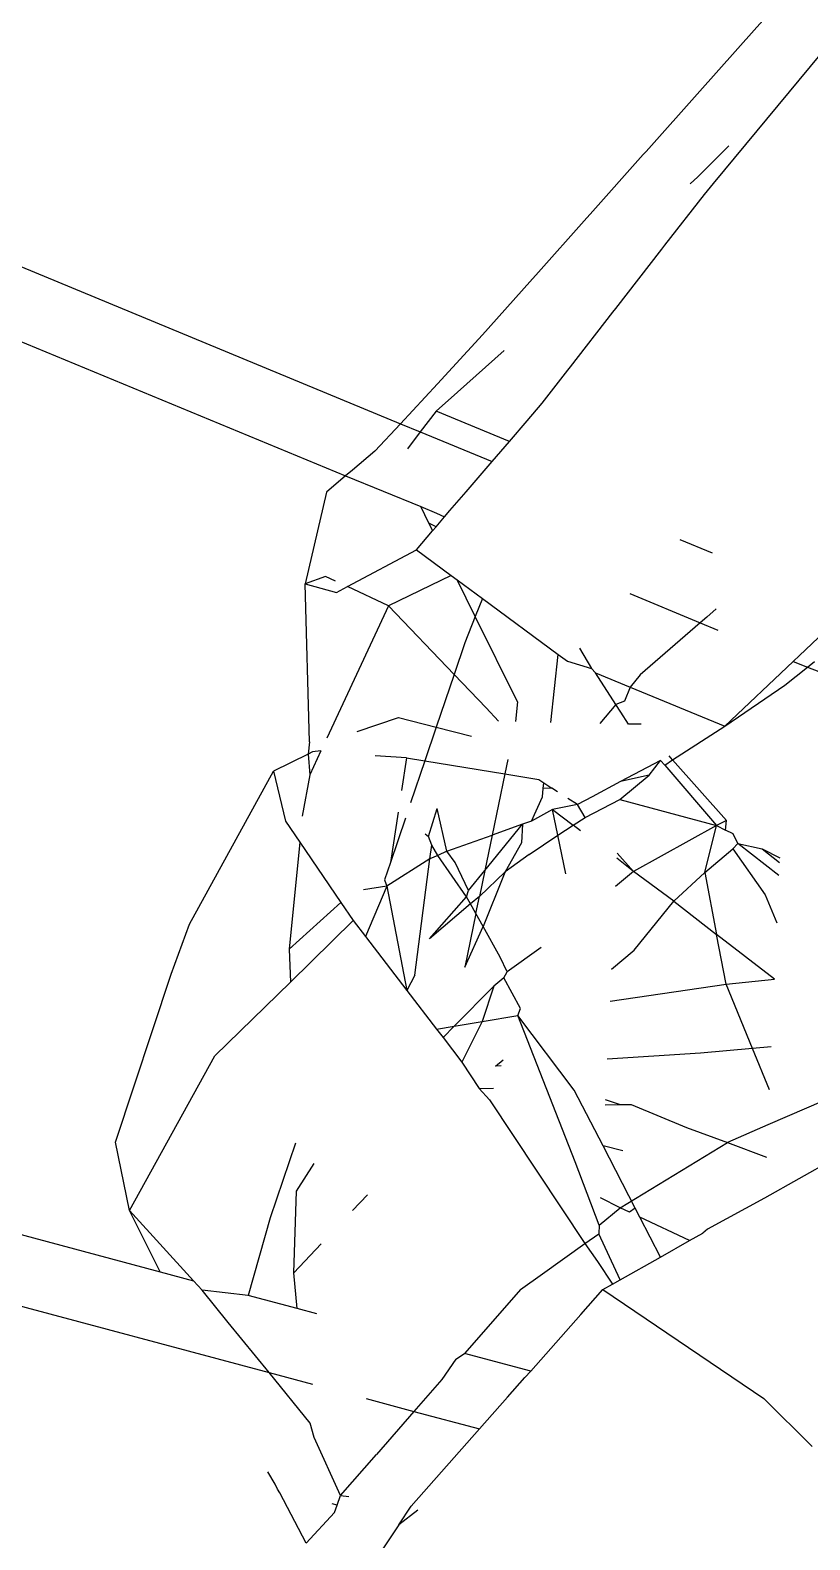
# Model space of a CAD drawing. Header units: inches. Extents: x 3324238 to 135265466, y -1036581 to 20094598.
# Drawn here: x 3354731.4436 to 3354731.6371, y -519085.6681 to -519085.2935 of the extents above; entities that cross this region are included whole.
import ezdxf

# ---------------------------------------------------------------- set-up
doc = ezdxf.new("R2010")
doc.units = ezdxf.units.IN
doc.header["$MEASUREMENT"] = 0
doc.layers.add('FURNITURE', color=32, linetype='Continuous', lineweight=13)

msp = doc.modelspace()

# ---------------------------------------------------------------- linework, layer by layer
for p, q in [((3354728.46402, -519084.11893, 0.00267), (3354731.53548, -519085.39117, 0.00267)), ((3354728.4721, -519084.14087, 0.00267), (3354731.52189, -519085.40414, 0.00267)), ((3354728.03259, -519084.6798, 0.00267), (3354731.47588, -519085.60163, 0.00267)), ((3354727.99723, -519084.68762, 0.00267), (3354731.50289, -519085.62665, 0.00267)), ((3354731.61314, -519085.33157, 0.00267), (3354731.65801, -519085.27736, 0.00267)), ((3354731.62324, -519085.29352, 0.00267), (3354731.63309, -519085.28248, 0.00267)), ((3354731.60976, -519085.30864, 0.00267), (3354731.62324, -519085.29352, 0.00267)), ((3354731.59644, -519085.32358, 0.00267), (3354731.60976, -519085.30864, 0.00267)), ((3354731.59574, -519085.32437, 0.00267), (3354731.58258, -519085.33915, 0.00267)), ((3354731.59644, -519085.32358, 0.00267), (3354731.59574, -519085.32437, 0.00267)), ((3354731.61695, -519085.32217, 0.00267), (3354731.60924, -519085.32994, 0.00267)), ((3354731.60924, -519085.32994, 0.00267), (3354731.60736, -519085.33164, 0.00267)), ((3354731.61091, -519085.33426, 0.00267), (3354731.61314, -519085.33157, 0.00267)), ((3354731.6011, -519085.34689, 0.00267), (3354731.61091, -519085.33426, 0.00267)), ((3354731.58258, -519085.33915, 0.00267), (3354731.58174, -519085.34009, 0.00267)), ((3354731.58174, -519085.34009, 0.00267), (3354731.56909, -519085.3543, 0.00267)), ((3354731.60038, -519085.34782, 0.00267), (3354731.6011, -519085.34689, 0.00267)), ((3354731.58891, -519085.36257, 0.00267), (3354731.60038, -519085.34782, 0.00267)), ((3354731.56909, -519085.3543, 0.00267), (3354731.56827, -519085.35522, 0.00267)), ((3354731.56827, -519085.35522, 0.00267), (3354731.55729, -519085.36754, 0.00267)), ((3354731.57764, -519085.37707, 0.00267), (3354731.5882, -519085.36348, 0.00267)), ((3354731.5882, -519085.36348, 0.00267), (3354731.58891, -519085.36257, 0.00267)), ((3354731.54465, -519085.38124, 0.00267), (3354731.55582, -519085.36914, 0.00267)), ((3354731.55582, -519085.36914, 0.00267), (3354731.55729, -519085.36754, 0.00267)), ((3354731.56122, -519085.373, 0.00267), (3354731.54965, -519085.38331, 0.00267)), ((3354731.57699, -519085.37791, 0.00267), (3354731.57764, -519085.37707, 0.00267)), ((3354731.53548, -519085.39117, 0.00267), (3354731.54465, -519085.38124, 0.00267)), ((3354731.57063, -519085.38609, 0.00267), (3354731.57699, -519085.37791, 0.00267)), ((3354731.54965, -519085.38331, 0.00267), (3354731.54432, -519085.38807, 0.00267)), ((3354731.54432, -519085.38807, 0.00267), (3354731.54042, -519085.39321, 0.00267)), ((3354731.56253, -519085.39554, 0.00267), (3354731.54432, -519085.38807, 0.00267)), ((3354731.56689, -519085.39045, 0.00267), (3354731.57063, -519085.38609, 0.00267)), ((3354731.52916, -519085.39802, 0.00267), (3354731.53548, -519085.39117, 0.00267)), ((3354731.53548, -519085.39117, 0.00267), (3354731.54042, -519085.39321, 0.00267)), ((3354731.56253, -519085.39554, 0.00267), (3354731.56689, -519085.39045, 0.00267)), ((3354731.54042, -519085.39321, 0.00267), (3354731.53727, -519085.39736, 0.00267)), ((3354731.54042, -519085.39321, 0.00267), (3354731.55821, -519085.40058, 0.00267)), ((3354731.55821, -519085.40058, 0.00267), (3354731.56253, -519085.39554, 0.00267)), ((3354731.52916, -519085.39802, 0.00267), (3354731.52357, -519085.40272, 0.00267)), ((3354731.52357, -519085.40272, 0.00267), (3354731.52189, -519085.40414, 0.00267)), ((3354731.55176, -519085.40811, 0.00267), (3354731.55821, -519085.40058, 0.00267)), ((3354731.52189, -519085.40414, 0.00267), (3354731.51715, -519085.40813, 0.00267)), ((3354731.52189, -519085.40414, 0.00267), (3354731.54052, -519085.41173, 0.00267)), ((3354731.51715, -519085.40813, 0.00267), (3354731.51188, -519085.43088, 0.00267)), ((3354731.54778, -519085.41274, 0.00267), (3354731.55176, -519085.40811, 0.00267)), ((3354731.54253, -519085.41585, 0.00267), (3354731.54052, -519085.41173, 0.00267)), ((3354731.54253, -519085.41585, 0.00267), (3354731.54052, -519085.41173, 0.00267)), ((3354731.54052, -519085.41173, 0.00267), (3354731.54444, -519085.41335, 0.00267)), ((3354731.54432, -519085.41679, 0.00267), (3354731.54644, -519085.41431, 0.00267)), ((3354731.54444, -519085.41335, 0.00267), (3354731.54644, -519085.41431, 0.00267)), ((3354731.54644, -519085.41431, 0.00267), (3354731.54778, -519085.41274, 0.00267)), ((3354731.53944, -519085.42248, 0.00267), (3354731.54347, -519085.41778, 0.00267)), ((3354731.54432, -519085.41679, 0.00267), (3354731.54253, -519085.41585, 0.00267)), ((3354731.54253, -519085.41585, 0.00267), (3354731.54347, -519085.41778, 0.00267)), ((3354731.54347, -519085.41778, 0.00267), (3354731.54432, -519085.41679, 0.00267)), ((3354731.60481, -519085.41988, 0.00267), (3354731.61279, -519085.42319, 0.00267)), ((3354731.52234, -519085.4316, 0.00267), (3354731.53944, -519085.42248, 0.00267)), ((3354731.53944, -519085.42248, 0.00267), (3354731.54808, -519085.42885, 0.00267)), ((3354731.51689, -519085.42906, 0.00267), (3354731.51188, -519085.43088, 0.00267)), ((3354731.51934, -519085.4302, 0.00267), (3354731.51689, -519085.42906, 0.00267)), ((3354731.54808, -519085.42885, 0.00267), (3354731.53256, -519085.43638, 0.00267)), ((3354731.54808, -519085.42885, 0.00267), (3354731.54956, -519085.42994, 0.00267)), ((3354731.55406, -519085.439, 0.00267), (3354731.54956, -519085.42994, 0.00267)), ((3354731.54956, -519085.42994, 0.00267), (3354731.55582, -519085.43455, 0.00267)), ((3354731.51188, -519085.43088, 0.00267), (3354731.51962, -519085.43305, 0.00267)), ((3354731.51292, -519085.47008, 0.00267), (3354731.51188, -519085.43088, 0.00267)), ((3354731.51962, -519085.43305, 0.00267), (3354731.52234, -519085.4316, 0.00267)), ((3354731.53256, -519085.43638, 0.00267), (3354731.52234, -519085.4316, 0.00267)), ((3354731.59239, -519085.43334, 0.00267), (3354731.60986, -519085.44058, 0.00267)), ((3354731.53256, -519085.43638, 0.00267), (3354731.51726, -519085.46916, 0.00267)), ((3354731.54883, -519085.45337, 0.00267), (3354731.53256, -519085.43638, 0.00267)), ((3354731.55582, -519085.43455, 0.00267), (3354731.55406, -519085.439, 0.00267)), ((3354731.55582, -519085.43455, 0.00267), (3354731.57464, -519085.44841, 0.00267)), ((3354731.61382, -519085.43713, 0.00267), (3354731.61151, -519085.43914, 0.00267)), ((3354731.55406, -519085.439, 0.00267), (3354731.55149, -519085.44552, 0.00267)), ((3354731.56456, -519085.46016, 0.00267), (3354731.55406, -519085.439, 0.00267)), ((3354731.60986, -519085.44058, 0.00267), (3354731.59498, -519085.45351, 0.00267)), ((3354731.61151, -519085.43914, 0.00267), (3354731.60986, -519085.44058, 0.00267)), ((3354731.60986, -519085.44058, 0.00267), (3354731.61421, -519085.44238, 0.00267)), ((3354731.63913, -519085.4443, 0.00267), (3354731.63451, -519085.44867, 0.00267)), ((3354731.55149, -519085.44552, 0.00267), (3354731.54883, -519085.45337, 0.00267)), ((3354731.57276, -519085.46529, 0.00267), (3354731.57464, -519085.44841, 0.00267)), ((3354731.57464, -519085.44841, 0.00267), (3354731.57693, -519085.4501, 0.00267)), ((3354731.57992, -519085.44687, 0.00267), (3354731.5829, -519085.45187, 0.00267)), ((3354731.63451, -519085.44867, 0.00267), (3354731.63295, -519085.45014, 0.00267)), ((3354731.57693, -519085.4501, 0.00267), (3354731.5829, -519085.45187, 0.00267)), ((3354731.58387, -519085.45296, 0.00267), (3354731.5829, -519085.45187, 0.00267)), ((3354731.63295, -519085.45014, 0.00267), (3354731.61597, -519085.46619, 0.00267)), ((3354731.63089, -519085.45607, 0.00267), (3354731.63649, -519085.45161, 0.00267)), ((3354731.63295, -519085.45014, 0.00267), (3354731.63649, -519085.45161, 0.00267)), ((3354731.63649, -519085.45161, 0.00267), (3354731.63824, -519085.45021, 0.00267)), ((3354731.63649, -519085.45161, 0.00267), (3354731.63931, -519085.45268, 0.00267)), ((3354731.54883, -519085.45337, 0.00267), (3354731.54439, -519085.46648, 0.00267)), ((3354731.55675, -519085.46164, 0.00267), (3354731.54883, -519085.45337, 0.00267)), ((3354731.58891, -519085.46083, 0.00267), (3354731.58387, -519085.45296, 0.00267)), ((3354731.58387, -519085.45296, 0.00267), (3354731.59249, -519085.45652, 0.00267)), ((3354731.59498, -519085.45351, 0.00267), (3354731.59249, -519085.45652, 0.00267)), ((3354731.61597, -519085.46619, 0.00267), (3354731.63089, -519085.45607, 0.00267)), ((3354731.59249, -519085.45652, 0.00267), (3354731.59109, -519085.46003, 0.00267)), ((3354731.59249, -519085.45652, 0.00267), (3354731.61597, -519085.46619, 0.00267)), ((3354731.55979, -519085.46501, 0.00267), (3354731.55675, -519085.46164, 0.00267)), ((3354731.56456, -519085.46016, 0.00267), (3354731.56407, -519085.4651, 0.00267)), ((3354731.58891, -519085.46083, 0.00267), (3354731.585, -519085.46554, 0.00267)), ((3354731.59109, -519085.46003, 0.00267), (3354731.58891, -519085.46083, 0.00267)), ((3354731.59016, -519085.46276, 0.00267), (3354731.58891, -519085.46083, 0.00267)), ((3354731.59205, -519085.46569, 0.00267), (3354731.59016, -519085.46276, 0.00267)), ((3354731.52474, -519085.46757, 0.00267), (3354731.535, -519085.46408, 0.00267)), ((3354731.535, -519085.46408, 0.00267), (3354731.54439, -519085.46648, 0.00267)), ((3354731.54439, -519085.46648, 0.00267), (3354731.54156, -519085.47481, 0.00267)), ((3354731.54439, -519085.46648, 0.00267), (3354731.55308, -519085.46869, 0.00267)), ((3354731.5952, -519085.46576, 0.00267), (3354731.59205, -519085.46569, 0.00267)), ((3354731.60303, -519085.4746, 0.00267), (3354731.61597, -519085.46619, 0.00267)), ((3354731.51292, -519085.47008, 0.00267), (3354731.51263, -519085.47313, 0.00267)), ((3354731.51263, -519085.47313, 0.00267), (3354731.50396, -519085.4774, 0.00267)), ((3354731.51368, -519085.47262, 0.00267), (3354731.51263, -519085.47313, 0.00267)), ((3354731.51263, -519085.47313, 0.00267), (3354731.51301, -519085.47828, 0.00267)), ((3354731.51577, -519085.47235, 0.00267), (3354731.51301, -519085.47828, 0.00267)), ((3354731.51577, -519085.47235, 0.00267), (3354731.51368, -519085.47262, 0.00267)), ((3354731.53695, -519085.47404, 0.00267), (3354731.52925, -519085.47357, 0.00267)), ((3354731.53695, -519085.47404, 0.00267), (3354731.53571, -519085.48219, 0.00267)), ((3354731.53695, -519085.47404, 0.00267), (3354731.54156, -519085.47481, 0.00267)), ((3354731.54156, -519085.47481, 0.00267), (3354731.53802, -519085.48527, 0.00267)), ((3354731.54156, -519085.47481, 0.00267), (3354731.56137, -519085.47808, 0.00267)), ((3354731.56211, -519085.47452, 0.00267), (3354731.56137, -519085.47808, 0.00267)), ((3354731.60002, -519085.47471, 0.00267), (3354731.59012, -519085.47999, 0.00267)), ((3354731.59721, -519085.47838, 0.00267), (3354731.60002, -519085.47471, 0.00267)), ((3354731.60002, -519085.47471, 0.00267), (3354731.60109, -519085.47586, 0.00267)), ((3354731.60109, -519085.47586, 0.00267), (3354731.60303, -519085.4746, 0.00267)), ((3354731.60303, -519085.4746, 0.00267), (3354731.60213, -519085.47358, 0.00267)), ((3354731.61635, -519085.48964, 0.00267), (3354731.60303, -519085.4746, 0.00267)), ((3354731.48315, -519085.51534, 0.00267), (3354731.50396, -519085.4774, 0.00267)), ((3354731.50396, -519085.4774, 0.00267), (3354731.50694, -519085.48979, 0.00267)), ((3354731.51301, -519085.47828, 0.00267), (3354731.51112, -519085.48855, 0.00267)), ((3354731.56137, -519085.47808, 0.00267), (3354731.55823, -519085.49325, 0.00267)), ((3354731.56137, -519085.47808, 0.00267), (3354731.56979, -519085.47948, 0.00267)), ((3354731.58991, -519085.48439, 0.00267), (3354731.59721, -519085.47838, 0.00267)), ((3354731.59721, -519085.47838, 0.00267), (3354731.59012, -519085.47999, 0.00267)), ((3354731.60109, -519085.47586, 0.00267), (3354731.61388, -519085.49084, 0.00267)), ((3354731.56979, -519085.47948, 0.00267), (3354731.57109, -519085.48032, 0.00267)), ((3354731.57071, -519085.48377, 0.00267), (3354731.57094, -519085.4817, 0.00267)), ((3354731.57094, -519085.4817, 0.00267), (3354731.57109, -519085.48032, 0.00267)), ((3354731.57306, -519085.48159, 0.00267), (3354731.57094, -519085.4817, 0.00267)), ((3354731.57109, -519085.48032, 0.00267), (3354731.57306, -519085.48159, 0.00267)), ((3354731.57447, -519085.4825, 0.00267), (3354731.57306, -519085.48159, 0.00267)), ((3354731.59012, -519085.47999, 0.00267), (3354731.58305, -519085.48376, 0.00267)), ((3354731.56797, -519085.48978, 0.00267), (3354731.57071, -519085.48377, 0.00267)), ((3354731.57942, -519085.48569, 0.00267), (3354731.57322, -519085.48691, 0.00267)), ((3354731.57942, -519085.48569, 0.00267), (3354731.57699, -519085.48413, 0.00267)), ((3354731.58305, -519085.48376, 0.00267), (3354731.57942, -519085.48569, 0.00267)), ((3354731.5813, -519085.48891, 0.00267), (3354731.57942, -519085.48569, 0.00267)), ((3354731.5813, -519085.48891, 0.00267), (3354731.58991, -519085.48439, 0.00267)), ((3354731.58991, -519085.48439, 0.00267), (3354731.61388, -519085.49084, 0.00267)), ((3354731.50694, -519085.48979, 0.00267), (3354731.51049, -519085.49498, 0.00267)), ((3354731.5349, -519085.48759, 0.00267), (3354731.53301, -519085.50007, 0.00267)), ((3354731.53674, -519085.48906, 0.00267), (3354731.53301, -519085.50007, 0.00267)), ((3354731.54245, -519085.49361, 0.00267), (3354731.5446, -519085.48666, 0.00267)), ((3354731.54701, -519085.49724, 0.00267), (3354731.5446, -519085.48666, 0.00267)), ((3354731.56797, -519085.48978, 0.00267), (3354731.56576, -519085.49056, 0.00267)), ((3354731.57322, -519085.48691, 0.00267), (3354731.56797, -519085.48978, 0.00267)), ((3354731.57456, -519085.49331, 0.00267), (3354731.57322, -519085.48691, 0.00267)), ((3354731.57322, -519085.48691, 0.00267), (3354731.57837, -519085.4908, 0.00267)), ((3354731.57837, -519085.4908, 0.00267), (3354731.5813, -519085.48891, 0.00267)), ((3354731.61635, -519085.48964, 0.00267), (3354731.61388, -519085.49084, 0.00267)), ((3354731.61613, -519085.492, 0.00267), (3354731.61635, -519085.48964, 0.00267)), ((3354731.54159, -519085.49293, 0.00267), (3354731.54245, -519085.49361, 0.00267)), ((3354731.5433, -519085.49579, 0.00267), (3354731.54245, -519085.49361, 0.00267)), ((3354731.5433, -519085.49579, 0.00267), (3354731.54245, -519085.49361, 0.00267)), ((3354731.54701, -519085.49724, 0.00267), (3354731.55823, -519085.49325, 0.00267)), ((3354731.5564, -519085.50207, 0.00267), (3354731.56576, -519085.49056, 0.00267)), ((3354731.55823, -519085.49325, 0.00267), (3354731.5564, -519085.50207, 0.00267)), ((3354731.56576, -519085.49056, 0.00267), (3354731.55823, -519085.49325, 0.00267)), ((3354731.56576, -519085.49056, 0.00267), (3354731.56551, -519085.49516, 0.00267)), ((3354731.56739, -519085.49804, 0.00267), (3354731.57456, -519085.49331, 0.00267)), ((3354731.57456, -519085.49331, 0.00267), (3354731.57837, -519085.4908, 0.00267)), ((3354731.57656, -519085.5029, 0.00267), (3354731.57456, -519085.49331, 0.00267)), ((3354731.58019, -519085.49218, 0.00267), (3354731.57837, -519085.4908, 0.00267)), ((3354731.61388, -519085.49084, 0.00267), (3354731.59335, -519085.50229, 0.00267)), ((3354731.61098, -519085.50255, 0.00267), (3354731.61388, -519085.49084, 0.00267)), ((3354731.61388, -519085.49084, 0.00267), (3354731.61613, -519085.492, 0.00267)), ((3354731.61804, -519085.49298, 0.00267), (3354731.61613, -519085.492, 0.00267)), ((3354731.61922, -519085.49531, 0.00267), (3354731.61804, -519085.49298, 0.00267)), ((3354731.51049, -519085.49498, 0.00267), (3354731.50788, -519085.52155, 0.00267)), ((3354731.51049, -519085.49498, 0.00267), (3354731.52071, -519085.50994, 0.00267)), ((3354731.54281, -519085.49918, 0.00267), (3354731.5433, -519085.49579, 0.00267)), ((3354731.54478, -519085.49828, 0.00267), (3354731.5433, -519085.49579, 0.00267)), ((3354731.54701, -519085.49724, 0.00267), (3354731.54478, -519085.49828, 0.00267)), ((3354731.54903, -519085.50003, 0.00267), (3354731.54701, -519085.49724, 0.00267)), ((3354731.56551, -519085.49516, 0.00267), (3354731.5615, -519085.50239, 0.00267)), ((3354731.61098, -519085.50255, 0.00267), (3354731.61794, -519085.49663, 0.00267)), ((3354731.61794, -519085.49663, 0.00267), (3354731.61922, -519085.49531, 0.00267)), ((3354731.61794, -519085.49663, 0.00267), (3354731.62595, -519085.50805, 0.00267)), ((3354731.62941, -519085.50326, 0.00267), (3354731.61922, -519085.49531, 0.00267)), ((3354731.61922, -519085.49531, 0.00267), (3354731.62522, -519085.49666, 0.00267)), ((3354731.62522, -519085.49666, 0.00267), (3354731.62955, -519085.50009, 0.00267)), ((3354731.62522, -519085.49666, 0.00267), (3354731.6296, -519085.49891, 0.00267)), ((3354731.53301, -519085.50007, 0.00267), (3354731.53154, -519085.50439, 0.00267)), ((3354731.54281, -519085.49918, 0.00267), (3354731.53212, -519085.50596, 0.00267)), ((3354731.53904, -519085.52803, 0.00267), (3354731.54281, -519085.49918, 0.00267)), ((3354731.54478, -519085.49828, 0.00267), (3354731.54281, -519085.49918, 0.00267)), ((3354731.5519, -519085.50855, 0.00267), (3354731.54478, -519085.49828, 0.00267)), ((3354731.55237, -519085.50703, 0.00267), (3354731.54903, -519085.50003, 0.00267)), ((3354731.56739, -519085.49804, 0.00267), (3354731.5615, -519085.50239, 0.00267)), ((3354731.59335, -519085.50229, 0.00267), (3354731.5892, -519085.49898, 0.00267)), ((3354731.59335, -519085.50229, 0.00267), (3354731.58926, -519085.49776, 0.00267)), ((3354731.53154, -519085.50439, 0.00267), (3354731.53212, -519085.50596, 0.00267)), ((3354731.55237, -519085.50703, 0.00267), (3354731.5564, -519085.50207, 0.00267)), ((3354731.5564, -519085.50207, 0.00267), (3354731.55508, -519085.50846, 0.00267)), ((3354731.5615, -519085.50239, 0.00267), (3354731.55508, -519085.50846, 0.00267)), ((3354731.56107, -519085.50339, 0.00267), (3354731.55602, -519085.51597, 0.00267)), ((3354731.5615, -519085.50239, 0.00267), (3354731.56107, -519085.50339, 0.00267)), ((3354731.59335, -519085.50229, 0.00267), (3354731.58887, -519085.50597, 0.00267)), ((3354731.6033, -519085.50963, 0.00267), (3354731.59335, -519085.50229, 0.00267)), ((3354731.6033, -519085.50963, 0.00267), (3354731.61098, -519085.50255, 0.00267)), ((3354731.61098, -519085.50255, 0.00267), (3354731.61393, -519085.51789, 0.00267)), ((3354731.53212, -519085.50596, 0.00267), (3354731.52631, -519085.50681, 0.00267)), ((3354731.53212, -519085.50596, 0.00267), (3354731.52681, -519085.51838, 0.00267)), ((3354731.53212, -519085.50596, 0.00267), (3354731.53711, -519085.53181, 0.00267)), ((3354731.54266, -519085.51897, 0.00267), (3354731.5519, -519085.50855, 0.00267)), ((3354731.5519, -519085.50855, 0.00267), (3354731.55237, -519085.50703, 0.00267)), ((3354731.55288, -519085.51032, 0.00267), (3354731.5519, -519085.50855, 0.00267)), ((3354731.55508, -519085.50846, 0.00267), (3354731.55288, -519085.51032, 0.00267)), ((3354731.5542, -519085.51269, 0.00267), (3354731.55508, -519085.50846, 0.00267)), ((3354731.62595, -519085.50805, 0.00267), (3354731.62888, -519085.51503, 0.00267)), ((3354731.52071, -519085.50994, 0.00267), (3354731.50788, -519085.52155, 0.00267)), ((3354731.52071, -519085.50994, 0.00267), (3354731.52377, -519085.51442, 0.00267)), ((3354731.55288, -519085.51032, 0.00267), (3354731.54266, -519085.51897, 0.00267)), ((3354731.5542, -519085.51269, 0.00267), (3354731.55288, -519085.51032, 0.00267)), ((3354731.59348, -519085.52183, 0.00267), (3354731.6033, -519085.50963, 0.00267)), ((3354731.6033, -519085.50963, 0.00267), (3354731.61393, -519085.51789, 0.00267)), ((3354731.47862, -519085.52778, 0.00267), (3354731.48315, -519085.51534, 0.00267)), ((3354731.50817, -519085.52971, 0.00267), (3354731.52377, -519085.51442, 0.00267)), ((3354731.52377, -519085.51442, 0.00267), (3354731.52681, -519085.51838, 0.00267)), ((3354731.5542, -519085.51269, 0.00267), (3354731.55143, -519085.52606, 0.00267)), ((3354731.55143, -519085.52606, 0.00267), (3354731.55602, -519085.51597, 0.00267)), ((3354731.55602, -519085.51597, 0.00267), (3354731.5542, -519085.51269, 0.00267)), ((3354731.56024, -519085.52355, 0.00267), (3354731.55602, -519085.51597, 0.00267)), ((3354731.52681, -519085.51838, 0.00267), (3354731.53711, -519085.53181, 0.00267)), ((3354731.6163, -519085.53026, 0.00267), (3354731.61393, -519085.51789, 0.00267)), ((3354731.62826, -519085.52902, 0.00267), (3354731.61393, -519085.51789, 0.00267)), ((3354731.50788, -519085.52155, 0.00267), (3354731.50817, -519085.52971, 0.00267)), ((3354731.56195, -519085.52715, 0.00267), (3354731.56024, -519085.52355, 0.00267)), ((3354731.57039, -519085.52113, 0.00267), (3354731.56195, -519085.52715, 0.00267)), ((3354731.58787, -519085.52651, 0.00267), (3354731.59348, -519085.52183, 0.00267)), ((3354731.56118, -519085.52869, 0.00267), (3354731.56195, -519085.52715, 0.00267)), ((3354731.46479, -519085.56949, 0.00267), (3354731.47862, -519085.52778, 0.00267)), ((3354731.48946, -519085.54805, 0.00267), (3354731.50817, -519085.52971, 0.00267)), ((3354731.53904, -519085.52803, 0.00267), (3354731.53711, -519085.53181, 0.00267)), ((3354731.55869, -519085.53073, 0.00267), (3354731.54884, -519085.54067, 0.00267)), ((3354731.55869, -519085.53073, 0.00267), (3354731.55575, -519085.53953, 0.00267)), ((3354731.56118, -519085.52869, 0.00267), (3354731.55869, -519085.53073, 0.00267)), ((3354731.56524, -519085.53632, 0.00267), (3354731.56118, -519085.52869, 0.00267)), ((3354731.58749, -519085.53446, 0.00267), (3354731.6163, -519085.53026, 0.00267)), ((3354731.6163, -519085.53026, 0.00267), (3354731.62826, -519085.52902, 0.00267)), ((3354731.62284, -519085.54622, 0.00267), (3354731.6163, -519085.53026, 0.00267)), ((3354731.53711, -519085.53181, 0.00267), (3354731.54446, -519085.5414, 0.00267)), ((3354731.55575, -519085.53953, 0.00267), (3354731.56465, -519085.53805, 0.00267)), ((3354731.56465, -519085.53805, 0.00267), (3354731.56524, -519085.53632, 0.00267)), ((3354731.57884, -519085.5743, 0.00267), (3354731.56465, -519085.53805, 0.00267)), ((3354731.5786, -519085.55654, 0.00267), (3354731.56465, -519085.53805, 0.00267)), ((3354731.54446, -519085.5414, 0.00267), (3354731.54884, -519085.54067, 0.00267)), ((3354731.54446, -519085.5414, 0.00267), (3354731.54606, -519085.54348, 0.00267)), ((3354731.54884, -519085.54067, 0.00267), (3354731.54606, -519085.54348, 0.00267)), ((3354731.54884, -519085.54067, 0.00267), (3354731.55575, -519085.53953, 0.00267)), ((3354731.55575, -519085.53953, 0.00267), (3354731.55072, -519085.54957, 0.00267)), ((3354731.54606, -519085.54348, 0.00267), (3354731.55072, -519085.54957, 0.00267)), ((3354731.62751, -519085.54581, 0.00267), (3354731.62284, -519085.54622, 0.00267)), ((3354731.4683, -519085.58639, 0.00267), (3354731.48946, -519085.54805, 0.00267)), ((3354731.55072, -519085.54957, 0.00267), (3354731.55506, -519085.55617, 0.00267)), ((3354731.55904, -519085.55058, 0.00267), (3354731.56095, -519085.54899, 0.00267)), ((3354731.60994, -519085.54735, 0.00267), (3354731.58679, -519085.54882, 0.00267)), ((3354731.62284, -519085.54622, 0.00267), (3354731.60994, -519085.54735, 0.00267)), ((3354731.62704, -519085.55647, 0.00267), (3354731.62284, -519085.54622, 0.00267)), ((3354731.56044, -519085.55049, 0.00267), (3354731.55904, -519085.55058, 0.00267)), ((3354731.55506, -519085.55617, 0.00267), (3354731.55856, -519085.55605, 0.00267)), ((3354731.55506, -519085.55617, 0.00267), (3354731.55759, -519085.55891, 0.00267)), ((3354731.58575, -519085.57035, 0.00267), (3354731.5786, -519085.55654, 0.00267)), ((3354731.64758, -519085.55608, 0.00267), (3354731.62665, -519085.56517, 0.00267)), ((3354731.55759, -519085.55891, 0.00267), (3354731.58127, -519085.59464, 0.00267)), ((3354731.58625, -519085.56015, 0.00267), (3354731.58998, -519085.56014, 0.00267)), ((3354731.58631, -519085.55888, 0.00267), (3354731.58998, -519085.56014, 0.00267)), ((3354731.58998, -519085.56014, 0.00267), (3354731.59271, -519085.56013, 0.00267)), ((3354731.59271, -519085.56013, 0.00267), (3354731.60644, -519085.56578, 0.00267)), ((3354731.60644, -519085.56578, 0.00267), (3354731.61663, -519085.56952, 0.00267)), ((3354731.62665, -519085.56517, 0.00267), (3354731.61663, -519085.56952, 0.00267)), ((3354731.4683, -519085.58639, 0.00267), (3354731.46479, -519085.56949, 0.00267)), ((3354731.50942, -519085.5697, 0.00267), (3354731.50314, -519085.58823, 0.00267)), ((3354731.59371, -519085.5858, 0.00267), (3354731.58575, -519085.57035, 0.00267)), ((3354731.59065, -519085.57159, 0.00267), (3354731.58575, -519085.57035, 0.00267)), ((3354731.59002, -519085.58574, 0.00267), (3354731.61663, -519085.56952, 0.00267)), ((3354731.61663, -519085.56952, 0.00267), (3354731.62629, -519085.57321, 0.00267)), ((3354731.5097, -519085.58158, 0.00267), (3354731.51407, -519085.57475, 0.00267)), ((3354731.5848, -519085.59001, 0.00267), (3354731.57884, -519085.5743, 0.00267)), ((3354731.64282, -519085.57376, 0.00267), (3354731.62584, -519085.58335, 0.00267)), ((3354731.509, -519085.60191, 0.00267), (3354731.5097, -519085.58158, 0.00267)), ((3354731.5273, -519085.58252, 0.00267), (3354731.52363, -519085.58641, 0.00267)), ((3354731.59002, -519085.58574, 0.00267), (3354731.58513, -519085.58328, 0.00267)), ((3354731.62584, -519085.58335, 0.00267), (3354731.61166, -519085.59103, 0.00267)), ((3354731.47588, -519085.60163, 0.00267), (3354731.4683, -519085.58639, 0.00267)), ((3354731.48416, -519085.60386, 0.00267), (3354731.4683, -519085.58639, 0.00267)), ((3354731.5848, -519085.59001, 0.00267), (3354731.59002, -519085.58574, 0.00267)), ((3354731.59229, -519085.58681, 0.00267), (3354731.59002, -519085.58574, 0.00267)), ((3354731.59371, -519085.5858, 0.00267), (3354731.59229, -519085.58681, 0.00267)), ((3354731.59486, -519085.58804, 0.00267), (3354731.59371, -519085.5858, 0.00267)), ((3354731.50314, -519085.58823, 0.00267), (3354731.49767, -519085.60747, 0.00267)), ((3354731.5848, -519085.59001, 0.00267), (3354731.5847, -519085.5922, 0.00267)), ((3354731.59998, -519085.59796, 0.00267), (3354731.59486, -519085.58804, 0.00267)), ((3354731.60717, -519085.59389, 0.00267), (3354731.59486, -519085.58804, 0.00267)), ((3354731.61166, -519085.59103, 0.00267), (3354731.61049, -519085.59202, 0.00267)), ((3354731.51585, -519085.59466, 0.00267), (3354731.509, -519085.60191, 0.00267)), ((3354731.57071, -519085.60214, 0.00267), (3354731.58127, -519085.59464, 0.00267)), ((3354731.58127, -519085.59464, 0.00267), (3354731.5847, -519085.5922, 0.00267)), ((3354731.58127, -519085.59464, 0.00267), (3354731.58437, -519085.59906, 0.00267)), ((3354731.58997, -519085.60361, 0.00267), (3354731.5847, -519085.5922, 0.00267)), ((3354731.59998, -519085.59796, 0.00267), (3354731.60717, -519085.59389, 0.00267)), ((3354731.60717, -519085.59389, 0.00267), (3354731.61049, -519085.59202, 0.00267)), ((3354731.58997, -519085.60361, 0.00267), (3354731.59998, -519085.59796, 0.00267)), ((3354731.47588, -519085.60163, 0.00267), (3354731.48416, -519085.60386, 0.00267)), ((3354731.50986, -519085.61073, 0.00267), (3354731.509, -519085.60191, 0.00267)), ((3354731.5653, -519085.60598, 0.00267), (3354731.57071, -519085.60214, 0.00267)), ((3354731.58437, -519085.59906, 0.00267), (3354731.5881, -519085.60467, 0.00267)), ((3354731.4863, -519085.60621, 0.00267), (3354731.48416, -519085.60386, 0.00267)), ((3354731.5653, -519085.60598, 0.00267), (3354731.5642, -519085.60724, 0.00267)), ((3354731.58389, -519085.60809, 0.00267), (3354731.58574, -519085.606, 0.00267)), ((3354731.58574, -519085.606, 0.00267), (3354731.5881, -519085.60467, 0.00267)), ((3354731.58574, -519085.606, 0.00267), (3354731.62569, -519085.63306, 0.00267)), ((3354731.5881, -519085.60467, 0.00267), (3354731.58997, -519085.60361, 0.00267)), ((3354731.49278, -519085.61419, 0.00267), (3354731.4863, -519085.60621, 0.00267)), ((3354731.49767, -519085.60747, 0.00267), (3354731.4863, -519085.60621, 0.00267)), ((3354731.50986, -519085.61073, 0.00267), (3354731.49767, -519085.60747, 0.00267)), ((3354731.5642, -519085.60724, 0.00267), (3354731.55141, -519085.62186, 0.00267)), ((3354731.58022, -519085.61223, 0.00267), (3354731.58389, -519085.60809, 0.00267)), ((3354731.51477, -519085.61205, 0.00267), (3354731.50986, -519085.61073, 0.00267)), ((3354731.5678, -519085.62625, 0.00267), (3354731.58022, -519085.61223, 0.00267)), ((3354731.50289, -519085.62665, 0.00267), (3354731.49278, -519085.61419, 0.00267)), ((3354731.54926, -519085.62331, 0.00267), (3354731.54573, -519085.62837, 0.00267)), ((3354731.54926, -519085.62331, 0.00267), (3354731.55141, -519085.62186, 0.00267)), ((3354731.5678, -519085.62625, 0.00267), (3354731.55141, -519085.62186, 0.00267)), ((3354731.50289, -519085.62665, 0.00267), (3354731.51368, -519085.62954, 0.00267)), ((3354731.51308, -519085.6392, 0.00267), (3354731.50289, -519085.62665, 0.00267)), ((3354731.54573, -519085.62837, 0.00267), (3354731.53882, -519085.63628, 0.00267)), ((3354731.56205, -519085.63275, 0.00267), (3354731.56635, -519085.62789, 0.00267)), ((3354731.56635, -519085.62789, 0.00267), (3354731.5678, -519085.62625, 0.00267)), ((3354731.52697, -519085.6331, 0.00267), (3354731.53882, -519085.63628, 0.00267)), ((3354731.55507, -519085.64063, 0.00267), (3354731.56205, -519085.63275, 0.00267)), ((3354731.62569, -519085.63306, 0.00267), (3354731.63762, -519085.64495, 0.00267)), ((3354731.51405, -519085.64277, 0.00267), (3354731.51308, -519085.6392, 0.00267)), ((3354731.53882, -519085.63628, 0.00267), (3354731.52953, -519085.64692, 0.00267)), ((3354731.53882, -519085.63628, 0.00267), (3354731.55507, -519085.64063, 0.00267)), ((3354731.52062, -519085.6571, 0.00267), (3354731.51405, -519085.64277, 0.00267)), ((3354731.54567, -519085.65124, 0.00267), (3354731.55507, -519085.64063, 0.00267)), ((3354731.52062, -519085.6571, 0.00267), (3354731.52953, -519085.64692, 0.00267)), ((3354731.50438, -519085.65434, 0.00267), (3354731.50262, -519085.65128, 0.00267)), ((3354731.50501, -519085.65553, 0.00267), (3354731.50438, -519085.65434, 0.00267)), ((3354731.53811, -519085.65978, 0.00267), (3354731.54567, -519085.65124, 0.00267)), ((3354731.50552, -519085.65648, 0.00267), (3354731.50501, -519085.65553, 0.00267)), ((3354731.5121, -519085.66896, 0.00267), (3354731.50552, -519085.65648, 0.00267)), ((3354731.51975, -519085.65951, 0.00267), (3354731.52062, -519085.6571, 0.00267)), ((3354731.52062, -519085.6571, 0.00267), (3354731.52272, -519085.65742, 0.00267)), ((3354731.5121, -519085.66896, 0.00267), (3354731.51909, -519085.66133, 0.00267)), ((3354731.51975, -519085.65951, 0.00267), (3354731.51851, -519085.65917, 0.00267)), ((3354731.51909, -519085.66133, 0.00267), (3354731.51975, -519085.65951, 0.00267)), ((3354731.53506, -519085.66439, 0.00267), (3354731.53811, -519085.65978, 0.00267)), ((3354731.53983, -519085.66077, 0.00267), (3354731.53506, -519085.66439, 0.00267)), ((3354731.53506, -519085.66439, 0.00267), (3354731.52998, -519085.67208, 0.00267))]:
    msp.add_line(p, q)
at = {"layer": 'FURNITURE', "lineweight": 30}
msp.add_arc((3354732.75313, -519086.61744, 0.00267), 12.0161, 2.966283, 177.033717, dxfattribs=at)

doc.saveas('drawing.dxf')
